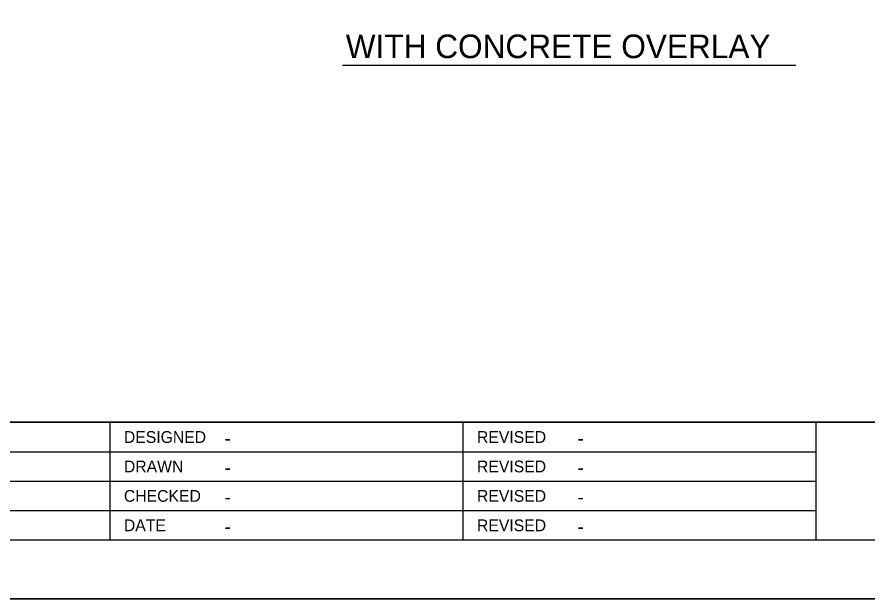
# Model space of a CAD drawing. Extents: x 1604344 to 1611170, y 1605278 to 1607845.
# Drawn here: x 1607918 to 1608062.6, y 1605817.3 to 1605916.1 of the extents above; entities that cross this region are included whole.
import ezdxf

# ---------------------------------------------------------------- set-up
doc = ezdxf.new("R2010")
doc.units = 0
for name, color, linetype in [('Level 48', 7, 'Continuous'), ('Sheets_50 Reference Boundary', 7, 'Continuous'), ('Sheets_General Details', 7, 'Continuous'), ('Sheets_Printer Plotting Border', 7, 'Continuous')]:
    doc.layers.add(name, color=color, linetype=linetype)

msp = doc.modelspace()

# ---------------------------------------------------------------- linework, layer by layer
at = {"layer": 'Level 48'}
msp.add_lwpolyline([(1607770.31, 1606257.31), (1608450.31, 1606257.31), (1608450.31, 1605817.31), (1607770.31, 1605817.31)], close=True, dxfattribs=at)
at = {"layer": 'Sheets_50 Reference Boundary'}
msp.add_lwpolyline([(1607810.31, 1606247.3), (1608440.31, 1606247.3), (1608440.31, 1605847.31), (1607810.31, 1605847.31)], close=True, dxfattribs=at)
at = {"layer": 'Sheets_General Details'}
for p, q in [((1608050.37, 1605907.93), (1607973.32, 1605907.93)), ((1607810.31, 1605847.31), (1608440.31, 1605847.31)), ((1607933.8, 1605847.31), (1607933.8, 1605827.31)), ((1607993.8, 1605847.31), (1607993.8, 1605827.31)), ((1608053.8, 1605847.31), (1608053.8, 1605827.31)), ((1607869.8, 1605842.31), (1608053.8, 1605842.31)), ((1607869.8, 1605837.31), (1608053.8, 1605837.31)), ((1607869.8, 1605832.31), (1608053.8, 1605832.31)), ((1608450.31, 1605817.31), (1607770.31, 1605817.31))]:
    msp.add_line(p, q, dxfattribs=at)
msp.add_lwpolyline([(1607810.31, 1606247.31), (1608440.31, 1606247.31), (1608440.31, 1605827.31), (1607810.31, 1605827.31)], close=True, dxfattribs=at)
at = {"layer": 'Sheets_Printer Plotting Border'}
msp.add_lwpolyline([(1607770.31, 1605817.31), (1608450.31, 1605817.31), (1608450.31, 1606257.31), (1607770.31, 1606257.31)], close=True, dxfattribs=at)

# ---------------------------------------------------------------- texts
at = {"layer": 'Sheets_General Details'}
for s, height, p in [('WITH CONCRETE OVERLAY', 4.014, (1607973.9, 1605909.16)), ('DESIGNED', 2, (1607936.2, 1605843.81)), ('REVISED', 2, (1607996.2, 1605843.81)), ('-', 2.4, (1607953.28, 1605843.41)), ('-', 2.4, (1608013.28, 1605843.41)), ('DRAWN', 2, (1607936.2, 1605838.81)), ('REVISED', 2, (1607996.2, 1605838.81)), ('-', 2.4, (1607953.28, 1605838.41)), ('-', 2.4, (1608013.28, 1605838.41)), ('CHECKED', 2, (1607936.2, 1605833.81)), ('REVISED', 2, (1607996.2, 1605833.81)), ('-', 2.4, (1607953.28, 1605833.41)), ('-', 2.4, (1608013.28, 1605833.41)), ('DATE', 2, (1607936.2, 1605828.81)), ('REVISED', 2, (1607996.2, 1605828.81)), ('-', 2.4, (1607953.28, 1605828.41)), ('-', 2.4, (1608013.28, 1605828.41))]:
    msp.add_text(s, height=height, dxfattribs=at).set_placement(p)

doc.saveas('drawing.dxf')
